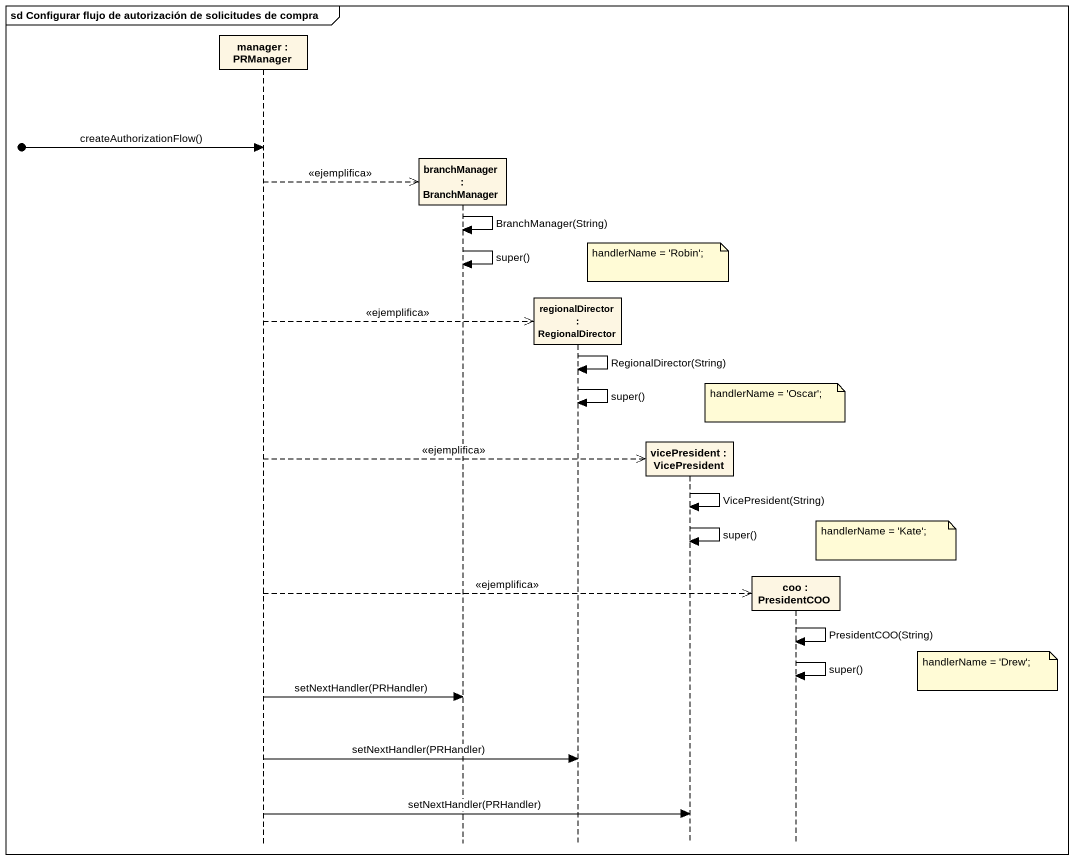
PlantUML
@startuml
mainframe sd Configurar flujo de autorización de solicitudes de compra
hide footbox
participant "manager : PRManager" as manager
participant "branchManager : BranchManager" as branchManager
participant "regionalDirector : RegionalDirector" as regionalDirector
participant "vicePresident : VicePresident" as vicePresident
participant "coo : PresidentCOO" as coo

[o-> manager : createAuthorizationFlow()
manager -->> branchManager ** : <<ejemplifica>>
branchManager -> branchManager : BranchManager(String)
branchManager -> branchManager : super()
note over vicePresident : handlerName = 'Robin';
manager -->> regionalDirector ** : <<ejemplifica>>
regionalDirector -> regionalDirector : RegionalDirector(String)
regionalDirector -> regionalDirector : super()
note over coo : handlerName = 'Oscar';
manager -->> vicePresident ** : <<ejemplifica>>
vicePresident -> vicePresident : VicePresident(String)
vicePresident -> vicePresident : super()
note right of coo : handlerName = 'Kate';
manager -->> coo ** : <<ejemplifica>>
coo -> coo : PresidentCOO(String)
coo -> coo : super()
note right of coo : handlerName = 'Drew';
manager -> branchManager : setNextHandler(PRHandler)
manager -> regionalDirector : setNextHandler(PRHandler)
manager -> vicePresident : setNextHandler(PRHandler)
@enduml
